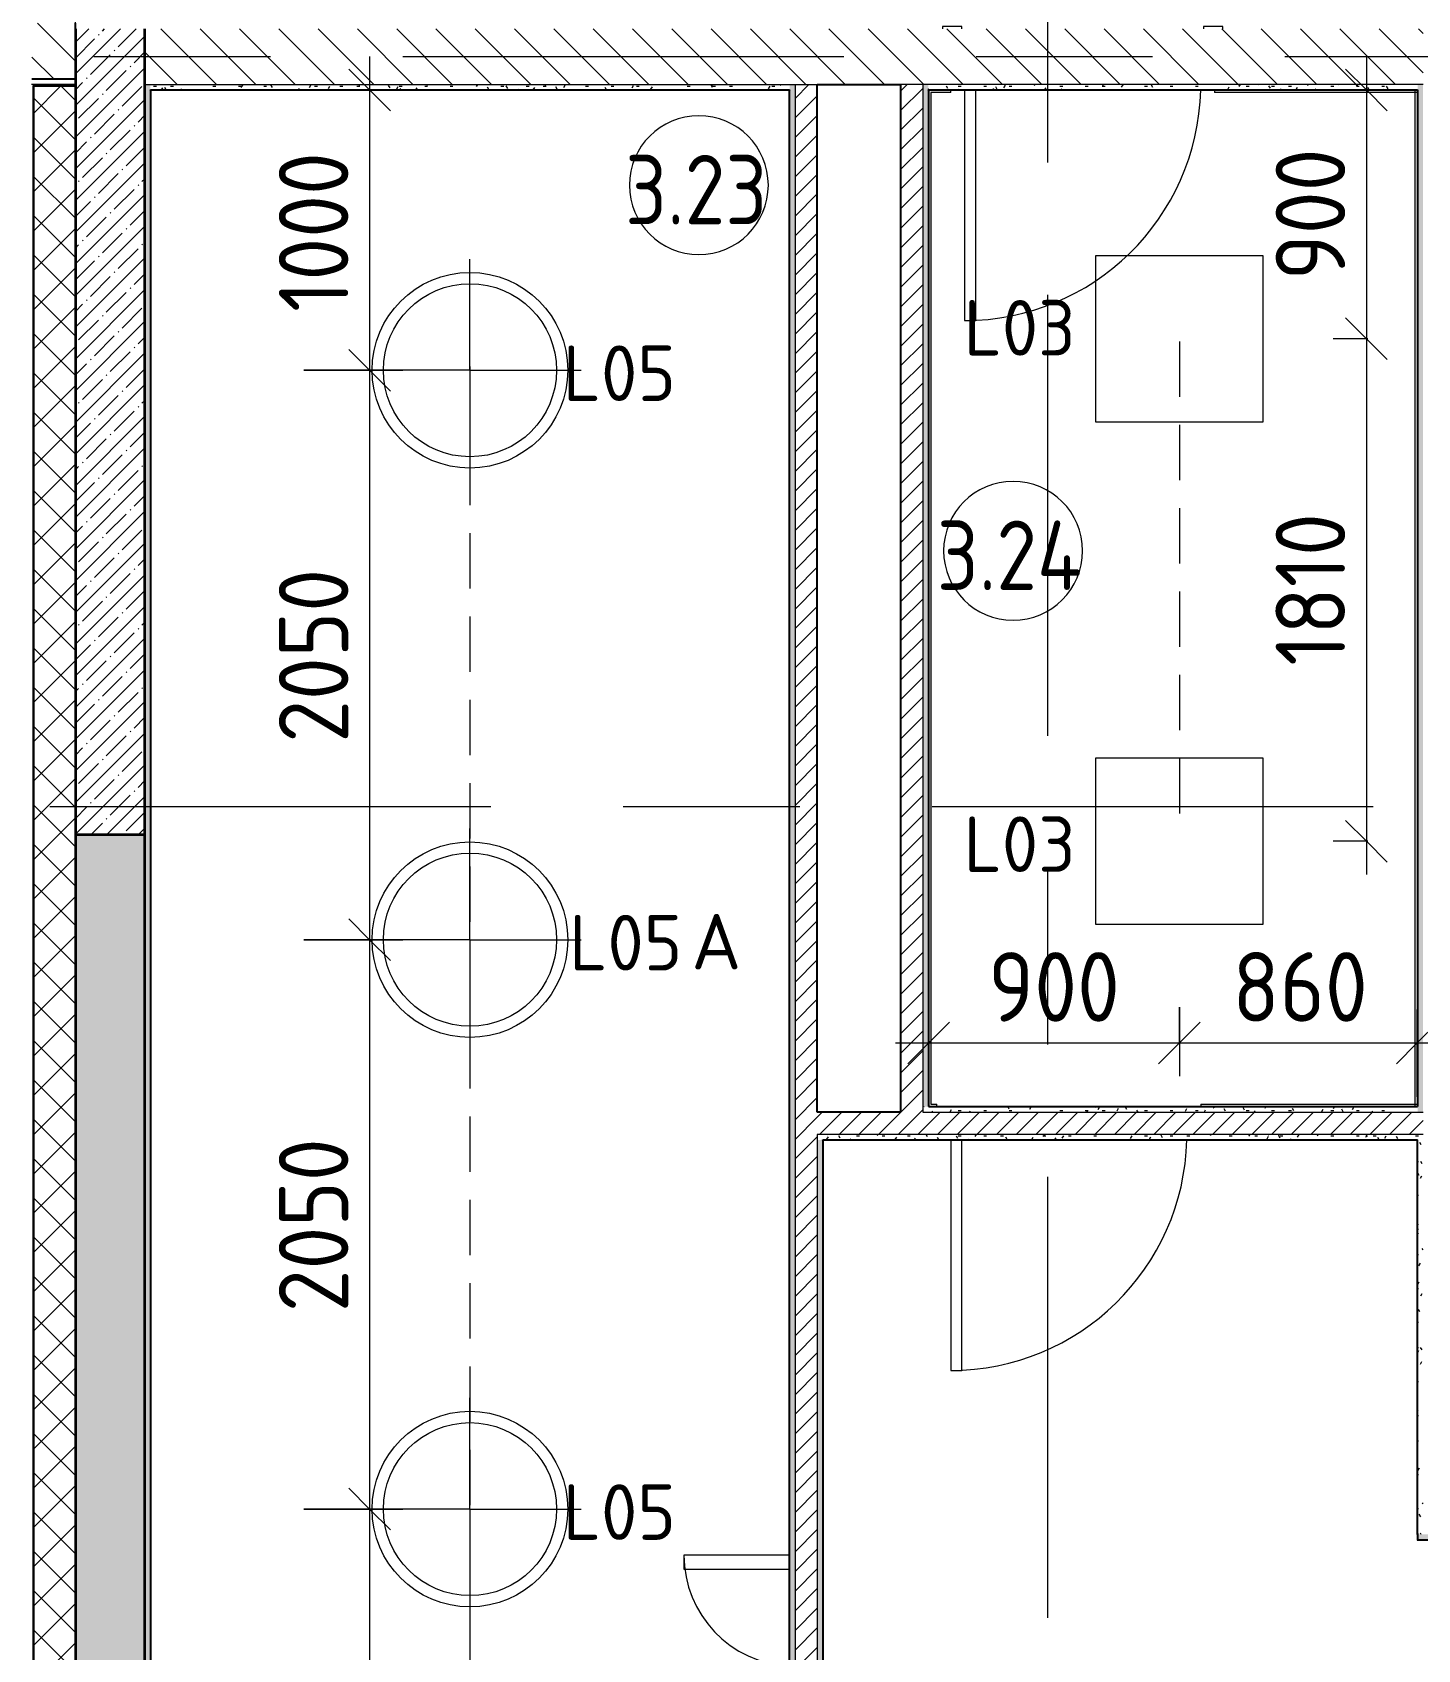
# Model space of a CAD drawing. Header units: millimetres. Extents: x 81682 to 274809, y -8553 to 29000.
# Drawn here: x 89205 to 94190, y 4765 to 10588 of the extents above; entities that cross this region are included whole.
import ezdxf

# ---------------------------------------------------------------- set-up
doc = ezdxf.new("R2010")
doc.units = ezdxf.units.MM
doc.linetypes.add('ADSK_Штрих_ш2 п1', pattern=[300, 200, -100])
doc.linetypes.add('Осевая', pattern=[3175, 635, -476.25, 1587.5, -476.25])
for name, color, linetype, lineweight in [('A-ANNO-DIMS', 7, 'Continuous', 9), ('A-ANNO-DIMS-100', 7, 'Continuous', 9), ('A-AREA-IDEN', 7, 'Continuous', 9), ('A-DETL-1', 7, 'ADSK_Штрих_ш2 п1', 9), ('A-DOOR', 7, 'Continuous', 9), ('A-DOOR-1', 7, 'Continuous', 13), ('A-DOOR-FRAM', 7, 'Continuous', 13), ('A-WALL', 7, 'Continuous', 9), ('E-LITE-EQPM-IDEN', 7, 'Continuous', 9), ('I-WALL', 7, 'Continuous', 9), ('Оси-2', 7, 'Осевая', 9)]:
    doc.layers.add(name, color=color, linetype=linetype, lineweight=lineweight)
for name, color, linetype, lineweight, true_color in [('A-ANNO-NOTE', 1, 'Continuous', 9, 0xff0000), ('A-WALL-2', 254, 'Continuous', 25, 0xbebebe), ('A-WALL-3', 254, 'Continuous', 35, 0xbebebe), ('A-WALL-6', 7, 'Continuous', 25, 0x3c3c3c), ('A-WALL-FNSH-1', 254, 'Continuous', 9, 0xbebebe), ('A-WALL-FNSH-2', 254, 'Continuous', 13, 0xbebebe), ('A-WALL-FNSH-3', 7, 'Continuous', 13, 0x3c3c3c), ('G-ANNO-TEXT-1', 1, 'Continuous', 9, 0xff0000)]:
    doc.layers.add(name, color=color, linetype=linetype, lineweight=lineweight, true_color=true_color)
doc.styles.add('GOST Common', font='GOST_Common.ttf', dxfattribs={"height": 200})
doc.styles.add('GOST Common_1', font='GOST_Common.ttf', dxfattribs={"width": 0.9, "height": 250})
doc.styles.add('ISOCPEUR', font='isocpeur.ttf', dxfattribs={"width": 0.9, "height": 250})
doc.styles.add('ISOCPEUR_1', font='isocpeur.ttf', dxfattribs={"width": 0.9, "height": 250})
doc.styles.add('ISOCPEUR_2', font='isocpeur.ttf', dxfattribs={"height": 200})
doc.dimstyles.new('ISO-2_5_0_9К_БОЛЬШОЙ', dxfattribs={"dimscale": 304.8, "dimtxt": 248.995294, "dimasz": 0.492126, "dimexe": 0.393701, "dimexo": 0.984252, "dimgap": 0, "dimtad": 1, "dimdec": 0, "dimrnd": 10, "dimzin": 0, "dimdsep": 46, "dimtxsty": 'ISOCPEUR', "dimblk1": 'OBLIQUE', "dimblk2": 'OBLIQUE', "dimsah": 1, "dimcen": 0.09, "dimdle": 0.393701, "dimazin": 0, "dimtfac": 1, "dimtdec": 4, "dimtix": 1, "dimtmove": 0, "dimatfit": 3, "dimfxl": 1, "dimtvp": 1, "dimtolj": 1, "dimtzin": 0, "dimarcsym": 2})
doc.dimstyles.new('ISO-2_5_0_9К_БОЛЬШОЙ_1', dxfattribs={"dimscale": 304.8, "dimtxt": 248.995294, "dimasz": 0.492126, "dimexe": 0.393701, "dimexo": 0.984252, "dimgap": 0, "dimtad": 1, "dimdec": 0, "dimrnd": 10, "dimzin": 0, "dimdsep": 46, "dimtxsty": 'ISOCPEUR_1', "dimblk1": 'OBLIQUE', "dimblk2": 'OBLIQUE', "dimsah": 1, "dimcen": 0.09, "dimdle": 0.393701, "dimazin": 0, "dimtfac": 1, "dimtdec": 4, "dimtix": 1, "dimtmove": 0, "dimatfit": 3, "dimfxl": 1, "dimtvp": 1, "dimtolj": 1, "dimtzin": 0, "dimarcsym": 2})
pattern_1 = [(45, (0, 0), (-35.35534, 35.35534), [])]
pattern_2 = [(135, (0, 0), (-70.71068, -70.71068), [])]
pattern_3 = [(45, (0, 0), (-57.024626, 57.024626), []), (45, (57.025, 0), (-57.024626, 57.024626), [100.806, -20.161, 3.353, -16.808])]
pattern_4 = [(0, (0, 0), (121.92, 30.48), [10.058, -81.382, 10.058, -81.382, -487.68]), (0, (0, 0), (121.92, 30.48), [-182.88, 10.058, -172.822, 10.058, -81.382, -213.36]), (0, (0, 0), (121.92, 30.48), [-457.2, 10.058, -50.902, 10.058, -142.342]), (120, (45.72, 15.24), (-87.356454, 90.345817), [10.058, -81.382, 10.058, -81.382, -487.68]), (120, (45.72, 15.24), (-87.356454, 90.345817), [-182.88, 10.058, -172.822, 10.058, -81.382, -213.36]), (120, (45.72, 15.24), (-87.356454, 90.345817), [-457.2, 10.058, -50.902, 10.058, -142.342]), (240, (60.96, 76.2), (-34.563546, -120.825817), [10.058, -81.382, 10.058, -81.382, -487.68]), (240, (60.96, 76.2), (-34.563546, -120.825817), [-182.88, 10.058, -172.822, 10.058, -81.382, -213.36]), (240, (60.96, 76.2), (-34.563546, -120.825817), [-457.2, 10.058, -50.902, 10.058, -142.342])]

# ---------------------------------------------------------------- blocks, each defined once
blk = doc.blocks.new('110_Дверь_СКБ_2Ст - Д-5_п_ Из игровой в коридор-32215844-План расстановки осветительного оборудования 3 этажа в осях 23-33')
at = {"layer": 'A-DOOR'}
for centre, radius, start, end in [((-637.5, 40), 900, 1.27758, 90), ((662.5, 40), 400, 90, 177.11672)]:
    blk.add_arc(centre, radius, start, end, dxfattribs=at)
at = {"layer": 'A-DOOR-1'}
for p, q in [((-637.5, 940), (-637.5, 60)), ((-587.5, 940), (-637.5, 940)), ((-587.5, 60), (-587.5, 940)), ((662.5, 440), (612.5, 440)), ((612.5, 440), (612.5, 60)), ((662.5, 60), (662.5, 440))]:
    blk.add_line(p, q, dxfattribs=at)
blk = doc.blocks.new('110_Дверь_СКБ_1Ст_Внутренняя1 - Д-8 950x2100h_охрана-V3-План расстановки осветительного оборудования 3 этажа в осях 23-33')
at = {"layer": 'A-DOOR'}
blk.add_arc((437.5, 100), 850, 90, 178.64727, dxfattribs=at)
at = {"layer": 'A-DOOR-1'}
for p, q in [((437.5, 950), (397.5, 950)), ((397.5, 950), (397.5, 120)), ((437.5, 120), (437.5, 950))]:
    blk.add_line(p, q, dxfattribs=at)
at = {"layer": 'A-DOOR-FRAM'}
for p, q in [((-492.5, -100), (-492.5, -108)), ((-492.5, -108), (-422.5, -108)), ((-422.5, -108), (-422.5, -100)), ((447.5, -100), (447.5, -108)), ((447.5, -108), (517.5, -108)), ((517.5, -108), (517.5, -100))]:
    blk.add_line(p, q, dxfattribs=at)
blk = doc.blocks.new('110_Дверь_СКБ_1Ст_Внутренняя1 - Д-8 950x2100h_охрана-32224770-План расстановки осветительного оборудования 3 этажа в осях 23-33')
at = {"layer": 'A-DOOR'}
blk.add_arc((437.5, 40), 850, 90, 178.64727, dxfattribs=at)
at = {"layer": 'A-DOOR-1'}
for p, q in [((437.5, 890), (397.5, 890)), ((397.5, 890), (397.5, 60)), ((437.5, 60), (437.5, 890))]:
    blk.add_line(p, q, dxfattribs=at)
blk = doc.blocks.new('DIMBLOCK1-План расстановки осветительного оборудования 3 этажа в осях 23-33')
at = {"layer": 'A-ANNO-DIMS-100'}
for p, q in [((90418.9, 10500), (90418.9, 9371)), ((90225, 10380), (90538.9, 10380)), ((90418.9, 10380), (90225, 10380)), ((90182.5, 9371), (90538.9, 9371)), ((90418.9, 9371), (90182.5, 9371))]:
    blk.add_line(p, q, dxfattribs=at)
at = {"layer": 'A-ANNO-DIMS-100', "lineweight": 20}
for p, q in [((90418.9, 10380), (90343.9, 10455)), ((90418.9, 10380), (90493.9, 10305)), ((90418.9, 9371), (90343.9, 9446)), ((90418.9, 9371), (90493.9, 9296))]:
    blk.add_line(p, q, dxfattribs=at)
at = {"layer": 'A-ANNO-DIMS-100', "color": 0, "insert": (90092.3, 9581), "char_height": 250, "width": 706.764, "attachment_point": 1, "rotation": 90, "line_spacing_factor": 1.149209, "style": 'ISOCPEUR'}
blk.add_mtext('\u200e1000', dxfattribs=at)
blk = doc.blocks.new('_Oblique')
at = {"color": 0, "linetype": 'ByBlock', "lineweight": -2}
blk.add_line((-0.5, -0.5), (0.5, 0.5), dxfattribs=at)
blk = doc.blocks.new('DIMBLOCK2-План расстановки осветительного оборудования 3 этажа в осях 23-33')
at = {"layer": 'A-ANNO-DIMS-100', "lineweight": 20}
for p, q in [((90418.9, 9371), (90343.9, 9446)), ((90418.9, 9371), (90493.9, 9296)), ((90418.9, 7321), (90343.9, 7396)), ((90418.9, 7321), (90493.9, 7246))]:
    blk.add_line(p, q, dxfattribs=at)
at = {"layer": 'A-ANNO-DIMS-100'}
for p, q in [((90182.5, 9371), (90538.9, 9371)), ((90418.9, 9371), (90182.5, 9371)), ((90418.9, 9371), (90418.9, 7321)), ((90182.5, 7321), (90538.9, 7321)), ((90418.9, 7321), (90182.5, 7321))]:
    blk.add_line(p, q, dxfattribs=at)
at = {"layer": 'A-ANNO-DIMS-100', "color": 0, "insert": (90092.3, 8030), "char_height": 250, "width": 758.478, "attachment_point": 1, "rotation": 90, "line_spacing_factor": 1.149209, "style": 'ISOCPEUR_1'}
blk.add_mtext('2050', dxfattribs=at)
blk = doc.blocks.new('DIMBLOCK3-План расстановки осветительного оборудования 3 этажа в осях 23-33')
at = {"layer": 'A-ANNO-DIMS-100', "lineweight": 20}
for p, q in [((90418.9, 7321), (90343.9, 7396)), ((90418.9, 7321), (90493.9, 7246)), ((90418.9, 5271), (90343.9, 5346)), ((90418.9, 5271), (90493.9, 5196))]:
    blk.add_line(p, q, dxfattribs=at)
at = {"layer": 'A-ANNO-DIMS-100'}
for p, q in [((90182.5, 7321), (90538.9, 7321)), ((90418.9, 7321), (90182.5, 7321)), ((90418.9, 7321), (90418.9, 5271)), ((90182.5, 5271), (90538.9, 5271)), ((90418.9, 5271), (90182.5, 5271))]:
    blk.add_line(p, q, dxfattribs=at)
at = {"layer": 'A-ANNO-DIMS-100', "color": 0, "insert": (90092.3, 5980), "char_height": 250, "width": 758.478, "attachment_point": 1, "rotation": 90, "line_spacing_factor": 1.149209, "style": 'ISOCPEUR_1'}
blk.add_mtext('2050', dxfattribs=at)
blk = doc.blocks.new('DIMBLOCK4-План расстановки осветительного оборудования 3 этажа в осях 23-33')
at = {"layer": 'A-ANNO-DIMS-100', "lineweight": 20}
for p, q in [((90418.9, 5271), (90343.9, 5346)), ((90418.9, 5271), (90493.9, 5196)), ((90418.9, 3221), (90343.9, 3296)), ((90418.9, 3221), (90493.9, 3146))]:
    blk.add_line(p, q, dxfattribs=at)
at = {"layer": 'A-ANNO-DIMS-100'}
for p, q in [((90182.5, 5271), (90538.9, 5271)), ((90418.9, 5271), (90182.5, 5271)), ((90418.9, 5271), (90418.9, 3221)), ((90182.5, 3221), (90538.9, 3221)), ((90418.9, 3221), (90182.5, 3221))]:
    blk.add_line(p, q, dxfattribs=at)
at = {"layer": 'A-ANNO-DIMS-100', "color": 0, "insert": (90092.3, 3930), "char_height": 250, "width": 758.478, "attachment_point": 1, "rotation": 90, "line_spacing_factor": 1.149209, "style": 'ISOCPEUR_1'}
blk.add_mtext('2050', dxfattribs=at)
blk = doc.blocks.new('DIMBLOCK8-План расстановки осветительного оборудования 3 этажа в осях 23-33')
at = {"layer": 'A-ANNO-DIMS-100'}
for p, q in [((94006.3, 10500), (94006.3, 9484.6)), ((93812.3, 10380), (94126.3, 10380)), ((94006.3, 10380), (93812.3, 10380)), ((94011.3, 9484.6), (93886.3, 9484.6)), ((94006.3, 9484.6), (94011.3, 9484.6))]:
    blk.add_line(p, q, dxfattribs=at)
at = {"layer": 'A-ANNO-DIMS-100', "lineweight": 20}
for p, q in [((94006.3, 10380), (93931.3, 10455)), ((94006.3, 10380), (94081.3, 10305)), ((94006.3, 9484.6), (93931.3, 9559.6)), ((94006.3, 9484.6), (94081.3, 9409.6))]:
    blk.add_line(p, q, dxfattribs=at)
at = {"layer": 'A-ANNO-DIMS-100', "color": 0, "insert": (93679.6, 9695.3), "char_height": 250, "width": 568.858, "attachment_point": 1, "rotation": 90, "line_spacing_factor": 1.149209, "style": 'ISOCPEUR_1'}
blk.add_mtext('900', dxfattribs=at)
blk = doc.blocks.new('DIMBLOCK9-План расстановки осветительного оборудования 3 этажа в осях 23-33')
at = {"layer": 'A-ANNO-DIMS-100', "lineweight": 20}
for p, q in [((94006.3, 9484.6), (93931.3, 9559.6)), ((94006.3, 9484.6), (94081.3, 9409.6)), ((94006.3, 7675.4), (93931.3, 7750.4)), ((94006.3, 7675.4), (94081.3, 7600.4))]:
    blk.add_line(p, q, dxfattribs=at)
at = {"layer": 'A-ANNO-DIMS-100'}
for p, q in [((94011.3, 9484.6), (93886.3, 9484.6)), ((94006.3, 9484.6), (94006.3, 7555.4)), ((94006.3, 9484.6), (94011.3, 9484.6)), ((94011.3, 7675.4), (93886.3, 7675.4)), ((94006.3, 7675.4), (94011.3, 7675.4))]:
    blk.add_line(p, q, dxfattribs=at)
at = {"layer": 'A-ANNO-DIMS-100', "color": 0, "insert": (93679.6, 8307.1), "char_height": 250, "width": 655.049, "attachment_point": 1, "rotation": 90, "line_spacing_factor": 1.149209, "style": 'ISOCPEUR_1'}
blk.add_mtext('1810', dxfattribs=at)
blk = doc.blocks.new('Марка_Помещения - Номер-25198446-План расстановки осветительного оборудования 3 этажа в осях 23-33')
at = {"layer": 'A-AREA-IDEN'}
for start, end in [(360, 180), (180, 360)]:
    blk.add_arc((0, 0), 2.5, start, end, dxfattribs=at)
blk = doc.blocks.new('DIMBLOCK172-План расстановки осветительного оборудования 3 этажа в осях 23-33')
at = {"layer": 'A-ANNO-DIMS-100'}
for p, q in [((92431, 6755.5), (92431, 7069.5)), ((93333, 7077.9), (93333, 6829.5)), ((93333, 6949.5), (93333, 7077.9)), ((92311, 6949.5), (93333, 6949.5)), ((92431, 6949.5), (92431, 6755.5))]:
    blk.add_line(p, q, dxfattribs=at)
at = {"layer": 'A-ANNO-DIMS-100', "lineweight": 20}
for p, q in [((92431, 6949.5), (92506, 7024.5)), ((93333, 6949.5), (93408, 7024.5)), ((92431, 6949.5), (92356, 6874.5)), ((93333, 6949.5), (93258, 6874.5))]:
    blk.add_line(p, q, dxfattribs=at)
at = {"layer": 'A-ANNO-DIMS-100', "color": 0, "insert": (92645, 7276.1), "char_height": 250, "width": 568.858, "attachment_point": 1, "line_spacing_factor": 1.149209, "style": 'ISOCPEUR_1'}
blk.add_mtext('900', dxfattribs=at)
blk = doc.blocks.new('DIMBLOCK173-План расстановки осветительного оборудования 3 этажа в осях 23-33')
at = {"layer": 'A-ANNO-DIMS-100'}
for p, q in [((93333, 7077.9), (93333, 6829.5)), ((93333, 6949.5), (93333, 7077.9)), ((94189, 6755.5), (94189, 7069.5)), ((93333, 6949.5), (94309, 6949.5)), ((94189, 6949.5), (94189, 6755.5))]:
    blk.add_line(p, q, dxfattribs=at)
at = {"layer": 'A-ANNO-DIMS-100', "lineweight": 20}
for p, q in [((93333, 6949.5), (93408, 7024.5)), ((94189, 6949.5), (94264, 7024.5)), ((93333, 6949.5), (93258, 6874.5)), ((94189, 6949.5), (94114, 6874.5))]:
    blk.add_line(p, q, dxfattribs=at)
at = {"layer": 'A-ANNO-DIMS-100', "color": 0, "insert": (93524, 7276.1), "char_height": 250, "width": 568.858, "attachment_point": 1, "line_spacing_factor": 1.149209, "style": 'ISOCPEUR_1'}
blk.add_mtext('860', dxfattribs=at)

msp = doc.modelspace()

# ---------------------------------------------------------------- hatches: boundary and pattern name
at = {"layer": 'A-WALL'}
h = msp.add_hatch(dxfattribs=at)
h.set_pattern_fill('FP_1', color=256, style=0, pattern_type=2)
h.set_pattern_definition([(45, (0, 0), (-70.71068, 70.71068), []), (135, (0, 0), (-70.71068, -70.71068), [])])
h.paths.add_polyline_path([(89360, -100), (89360, 10392), (89210, 10392), (89210, -100)])
at = {"layer": 'I-WALL'}
h = msp.add_hatch(dxfattribs=at)
h.set_pattern_fill('FP_2', color=256, style=0, pattern_type=2)
h.set_pattern_definition(pattern_2)
h.paths.add_polyline_path([(89360, 10420), (89360, 10620), (89203.5, 10620), (89203.5, 10420)])
h = msp.add_hatch(dxfattribs=at)
h.set_pattern_fill('FP_3', color=256, style=0, pattern_type=2)
h.set_pattern_definition(pattern_3)
h.paths.add_polyline_path([(89360, 7700), (89610, 7700), (89610, 10600), (89360, 10600), (89360, 10040.6)])
h = msp.add_hatch(dxfattribs=at)
h.set_pattern_fill('FP_2', color=256, style=0, pattern_type=2)
h.set_pattern_definition(pattern_2)
h.paths.add_polyline_path([(104902.7, 10400), (107130, 10400), (107130, 10600), (101610, 10600), (101610, 10400), (102359, 10400)])
h.paths.add_polyline_path([(89610, 10400), (94210, 10400), (94210, 10600), (89610, 10600), (89610, 10473.2)])
h = msp.add_hatch(dxfattribs=at)
h.set_pattern_fill('FP_21', color=256, style=0, pattern_type=2)
h.set_pattern_definition(pattern_4)
h.paths.add_polyline_path([(89630, 170), (89630, 10400), (89610, 10400), (89610, 170)])
h = msp.add_hatch(dxfattribs=at)
h.set_pattern_fill('FP_21', color=256, style=0, pattern_type=2)
h.set_pattern_definition(pattern_4)
h.paths.add_polyline_path([(89640.4, 10380), (91930, 10380), (91930, 10400), (89630, 10400), (89630, 10380)])
h = msp.add_hatch(dxfattribs=at)
h.set_pattern_fill('FP_21', color=256, style=0, pattern_type=2)
h.set_pattern_definition(pattern_4)
h.paths.add_polyline_path([(91930, 150), (91950, 150), (91950, 10400), (91930, 10400), (91930, 170)])
h = msp.add_hatch(dxfattribs=at)
h.set_pattern_fill('FP_4', color=256, style=0, pattern_type=2)
h.set_pattern_definition(pattern_1)
h.paths.add_polyline_path([(92025.1, 150), (92030, 150), (92030, 10400), (91950, 10400), (91950, 150)])
h = msp.add_hatch(dxfattribs=at)
h.set_pattern_fill('FP_4', color=256, style=0, pattern_type=2)
h.set_pattern_definition(pattern_1)
h.paths.add_polyline_path([(92330, 6700), (92410, 6700), (92410, 10400), (92330, 10400), (92330, 8310.2)])
h = msp.add_hatch(dxfattribs=at)
h.set_pattern_fill('FP_21', color=256, style=0, pattern_type=2)
h.set_pattern_definition(pattern_4)
h.paths.add_polyline_path([(92430, 6720), (92430, 10400), (92410, 10400), (92410, 6720)])
h = msp.add_hatch(dxfattribs=at)
h.set_pattern_fill('FP_21', color=256, style=0, pattern_type=2)
h.set_pattern_definition(pattern_4)
h.paths.add_polyline_path([(93456, 10380), (94190, 10380), (94190, 10400), (92430, 10400), (92430, 10380)])
h = msp.add_hatch(dxfattribs=at)
h.set_pattern_fill('FP_21', color=256, style=0, pattern_type=2)
h.set_pattern_definition(pattern_4)
h.paths.add_polyline_path([(94210, 6700), (94210, 10400), (94190, 10400), (94190, 6700)])
h = msp.add_hatch(dxfattribs=at)
h.set_pattern_fill('FP_3', color=256, style=0, pattern_type=2)
h.set_pattern_definition(pattern_3)
h.paths.add_polyline_path([(89360, 100), (89610, 100), (89610, 7700), (89360, 7700), (89360, 3119)])
h = msp.add_hatch(dxfattribs=at)
h.set_pattern_fill('FP_4', color=256, style=0, pattern_type=2)
h.set_pattern_definition(pattern_1)
h.paths.add_polyline_path([(93456, 6620), (94210, 6620), (94210, 6700), (92030, 6700), (92030, 6620), (92184.1, 6620)])
h = msp.add_hatch(dxfattribs=at)
h.set_pattern_fill('FP_21', color=256, style=0, pattern_type=2)
h.set_pattern_definition(pattern_4)
h.paths.add_polyline_path([(92410, 6700), (94190, 6700), (94190, 6720), (92410, 6720)])
h = msp.add_hatch(dxfattribs=at)
h.set_pattern_fill('FP_21', color=256, style=0, pattern_type=2)
h.set_pattern_definition(pattern_4)
h.paths.add_polyline_path([(94189, 6600), (94190, 6600), (94190, 6620), (92030, 6620), (92030, 6600), (93456, 6600)])
h = msp.add_hatch(dxfattribs=at)
h.set_pattern_fill('FP_21', color=256, style=0, pattern_type=2)
h.set_pattern_definition(pattern_4)
h.paths.add_polyline_path([(92030, 150), (92050, 150), (92050, 6600), (92030, 6600), (92030, 307.1)])
h = msp.add_hatch(dxfattribs=at)
h.set_pattern_fill('FP_21', color=256, style=0, pattern_type=2)
h.set_pattern_definition(pattern_4)
h.paths.add_polyline_path([(94190, 5180), (94210, 5180), (94210, 6620), (94190, 6620), (94190, 6579.8)])
h = msp.add_hatch(dxfattribs=at)
h.set_pattern_fill('FP_21', color=256, style=0, pattern_type=2)
h.set_pattern_definition(pattern_4)
h.paths.add_polyline_path([(94190, 5160), (101610, 5160), (101610, 5180), (94190, 5180)])

# ---------------------------------------------------------------- linework, layer by layer
at = {"layer": 'A-ANNO-NOTE'}
for p, q in [((93033, 9784.6), (93633, 9784.6)), ((93033, 9184.6), (93033, 9784.6)), ((93633, 9784.6), (93633, 9184.6)), ((90780, 9371), (90780, 9771)), ((90780, 9371), (90380, 9371)), ((90780, 9371), (90780, 8971)), ((90780, 9371), (91180, 9371)), ((93633, 9184.6), (93033, 9184.6)), ((93033, 7975.4), (93633, 7975.4)), ((93033, 7375.4), (93033, 7975.4)), ((93633, 7975.4), (93633, 7375.4)), ((90780, 7321), (90780, 7721)), ((93633, 7375.4), (93033, 7375.4)), ((90780, 7321), (90380, 7321)), ((90780, 7321), (90780, 6921)), ((90780, 7321), (91180, 7321)), ((90780, 5271), (90780, 5671)), ((90780, 5271), (90380, 5271)), ((90780, 5271), (90780, 4871)), ((90780, 5271), (91180, 5271))]:
    msp.add_line(p, q, dxfattribs=at)
for centre, radius in [((90780, 9371), 352), ((90780, 9371), 311.5), ((90780, 7321), 352), ((90780, 7321), 311.5), ((90780, 5271), 352), ((90780, 5271), 311.5)]:
    msp.add_circle(centre, radius, dxfattribs=at)
at = {"layer": 'A-DETL-1'}
for p, q in [((93333, 9475), (93333, 7691.4)), ((90780, 9384.9), (90780, 1184.9))]:
    msp.add_line(p, q, dxfattribs=at)
at = {"layer": 'A-WALL'}
for p, q in [((89210, 10392), (89210, -250)), ((89360, 10392), (89210, 10392)), ((89610, 10400), (92030, 10400)), ((91950, 10400), (91950, 150)), ((94210, 10400), (92330, 10400)), ((92410, 10400), (92410, 6700)), ((92410, 6700), (94210, 6700)), ((94210, 6620), (92030, 6620)), ((92030, 6620), (92030, 150))]:
    msp.add_line(p, q, dxfattribs=at)
at = {"layer": 'A-WALL-2'}
for p, q in [((89360, 10420), (89360, 10620)), ((89203.5, 10420), (89360, 10420)), ((89630, 10379), (89630, 10380)), ((89630, 10380), (91930, 10380)), ((91930, 10380), (91930, 10379)), ((92030, 6700), (92030, 10400)), ((92030, 10400), (92330, 10400)), ((92330, 10400), (92330, 6700)), ((92430, 10379), (92430, 10380)), ((92430, 10380), (94190, 10380)), ((94190, 10380), (94190, 6720)), ((92330, 6700), (92030, 6700)), ((92431, 6720), (92430, 6720)), ((92050, 6600), (94190, 6600)), ((92050, 6599), (92050, 6600)), ((94190, 5180), (94190, 5160)), ((94190, 5160), (101630, 5160))]:
    msp.add_line(p, q, dxfattribs=at)
at = {"layer": 'A-WALL-3'}
for p, q in [((89360, 10600), (89360, 10400)), ((89610, 150), (89610, 10600)), ((89360, 10400), (89360, -100)), ((89360, 7700), (89610, 7700))]:
    msp.add_line(p, q, dxfattribs=at)
at = {"layer": 'A-WALL-6'}
for p, q in [((89630, 10379), (89630, 170)), ((91930, 150), (91930, 10379)), ((92430, 10379), (92430, 6720)), ((92431, 6720), (94190, 6720)), ((92050, 6599), (92050, 150)), ((94190, 5180), (94190, 6600))]:
    msp.add_line(p, q, dxfattribs=at)
at = {"layer": 'A-WALL-FNSH-1'}
msp.add_line((89360, 10400), (89202, 10400), dxfattribs=at)
at = {"layer": 'A-WALL-FNSH-2'}
for p, q in [((89207, 10395), (89207, -253)), ((89360, 10395), (89207, 10395))]:
    msp.add_line(p, q, dxfattribs=at)
at = {"layer": 'A-WALL-FNSH-3'}
for p, q in [((89631, 10379), (91929, 10379)), ((89631, 171), (89631, 10379)), ((91929, 10379), (91929, 171)), ((92431, 10379), (94189, 10379)), ((92431, 6721), (92431, 10379)), ((94189, 10379), (94189, 6721)), ((94189, 6721), (92431, 6721)), ((92051, 6599), (94189, 6599)), ((92051, 171), (92051, 6599)), ((94189, 6599), (94189, 5159)), ((94189, 5159), (101569, 5159))]:
    msp.add_line(p, q, dxfattribs=at)
at = {"layer": 'I-WALL'}
for p, q in [((92439, 10371), (92439, 6729)), ((92510, 10371), (92439, 10371)), ((92510, 10371), (92510, 10380)), ((93460, 10380), (93460, 10371)), ((94190, 10371), (93460, 10371)), ((94181, 6720.5), (94181, 10379.5)), ((94181, 10379.5), (94190, 10379.5)), ((92439, 6729), (92460, 6729)), ((92460, 6720), (92460, 6729)), ((93410, 6729), (94190, 6729)), ((93410, 6729), (93410, 6720)), ((94181, 6720.5), (94190, 6720.5))]:
    msp.add_line(p, q, dxfattribs=at)
at = {"layer": 'Оси-2'}
for p, q in [((89360, 593.7), (89360, 18900)), ((92860, 593.7), (92860, 18900)), ((86251.8, 10500), (122730, 10500)), ((84981.8, 7800), (122730, 7800))]:
    msp.add_line(p, q, dxfattribs=at)

# ---------------------------------------------------------------- block references
at = {"layer": 'A-AREA-IDEN', "xscale": 99.99999999999993, "yscale": 99.99999999999993, "zscale": 99.99999999999993}
for p in [(91603.9, 10037.5), (92734.6, 8721)]:
    msp.add_blockref('Марка_Помещения - Номер-25198446-План расстановки осветительного оборудования 3 этажа в осях 23-33', p, dxfattribs=at)
at = {"layer": 'A-DOOR'}
for name, p, rotation in [('110_Дверь_СКБ_1Ст_Внутренняя1 - Д-8 950x2100h_охрана-V3-План расстановки осветительного оборудования 3 этажа в осях 23-33', (92997.5, 10500), 180), ('110_Дверь_СКБ_1Ст_Внутренняя1 - Д-8 950x2100h_охрана-32224770-План расстановки осветительного оборудования 3 этажа в осях 23-33', (92947.5, 6660), 180), ('110_Дверь_СКБ_2Ст - Д-5_п_ Из игровой в коридор-32215844-План расстановки осветительного оборудования 3 этажа в осях 23-33', (91990, 4442.5), 89.99999999999991)]:
    msp.add_blockref(name, p, dxfattribs=dict(at, rotation=rotation))

# ---------------------------------------------------------------- texts
at = {"layer": 'A-AREA-IDEN', "char_height": 250, "attachment_point": 1, "style": 'GOST Common_1'}
for s, insert, width in [('3.23', (91338.2, 10146.1), 663.797), ('3.24', (92459.9, 8829.6), 685.443)]:
    msp.add_mtext(s, dxfattribs=dict(at, insert=insert, width=width))
at = {"layer": 'E-LITE-EQPM-IDEN', "char_height": 200, "attachment_point": 1, "style": 'GOST Common'}
for s, insert, width in [('L03', (92556.8, 9623.9), 521.097), ('L05', (91114.3, 9460.3), 529.114), ('L03', (92556.8, 7764.7), 521.097), ('L05', (91137.3, 7410.3), 529.114), ('L05', (91114.3, 5360.3), 529.114)]:
    msp.add_mtext(s, dxfattribs=dict(at, insert=insert, width=width))
at = {"layer": 'G-ANNO-TEXT-1', "insert": (91576.8, 7414), "char_height": 200, "width": 224.472, "attachment_point": 1, "style": 'ISOCPEUR_2'}
msp.add_mtext('\\fISOCPEUR|b0|i0|c204|p34|;А', dxfattribs=at)

# ---------------------------------------------------------------- dimensions: what is measured, and where the dimension line sits
at = {"layer": 'A-ANNO-DIMS'}
dim = msp.add_linear_dim(base=(90418.9, 9371), p1=(90525, 10380), p2=(90482.5, 9371), angle=90, text='\u200e1000', dimstyle='ISO-2_5_0_9К_БОЛЬШОЙ', override={"dimpost": '<>', "dimfxl": 1009.893707}, dxfattribs=at)
dim.commit()
dim.dimension.update_dxf_attribs({"geometry": 'DIMBLOCK1-План расстановки осветительного оборудования 3 этажа в осях 23-33', "text_midpoint": (90270.5, 9875.5)})
for base, p1, p2, override, picture, middle in [((94006.3, 9484.6), (94112.3, 10380), (93711.3, 9484.6), {"dimpost": '<>', "dimfxl": 981.088825}, 'DIMBLOCK8-План расстановки осветительного оборудования 3 этажа в осях 23-33', (93881.3, 9932.3)), ((94006.3, 7675.4), (93711.3, 9484.6), (93711.3, 7675.4), {"dimpost": '<>', "dimfxl": 1809.235946}, 'DIMBLOCK9-План расстановки осветительного оборудования 3 этажа в осях 23-33', (93881.3, 8580)), ((90418.9, 7321), (90482.5, 9371), (90482.5, 7321), {"dimpost": '<>', "dimfxl": 2050}, 'DIMBLOCK2-План расстановки осветительного оборудования 3 этажа в осях 23-33', (90293.9, 8346)), ((90418.9, 5271), (90482.5, 7321), (90482.5, 5271), {"dimpost": '<>', "dimfxl": 2050}, 'DIMBLOCK3-План расстановки осветительного оборудования 3 этажа в осях 23-33', (90293.9, 6296)), ((90418.9, 3221), (90482.5, 5271), (90482.5, 3221), {"dimpost": '<>', "dimfxl": 2050}, 'DIMBLOCK4-План расстановки осветительного оборудования 3 этажа в осях 23-33', (90293.9, 4246))]:
    dim = msp.add_linear_dim(base=base, p1=p1, p2=p2, angle=90, dimstyle='ISO-2_5_0_9К_БОЛЬШОЙ_1', override=override, dxfattribs=at)
    dim.commit()
    dim.dimension.update_dxf_attribs({"geometry": picture, "text_midpoint": middle})
for base, p1, p2, override, picture, middle in [((93333, 6949.5), (92431, 7055.5), (93333, 7377.9), {"dimpost": '<>', "dimfxl": 957.874344}, 'DIMBLOCK172-План расстановки осветительного оборудования 3 этажа в осях 23-33', (92882, 7074.5)), ((94189, 6949.5), (93333, 7377.9), (94189, 7055.5), {"dimpost": '<>', "dimfxl": 914.688614}, 'DIMBLOCK173-План расстановки осветительного оборудования 3 этажа в осях 23-33', (93761, 7074.5))]:
    dim = msp.add_linear_dim(base=base, p1=p1, p2=p2, dimstyle='ISO-2_5_0_9К_БОЛЬШОЙ_1', override=override, dxfattribs=at)
    dim.commit()
    dim.dimension.update_dxf_attribs({"geometry": picture, "text_midpoint": middle})

doc.saveas('drawing.dxf')
